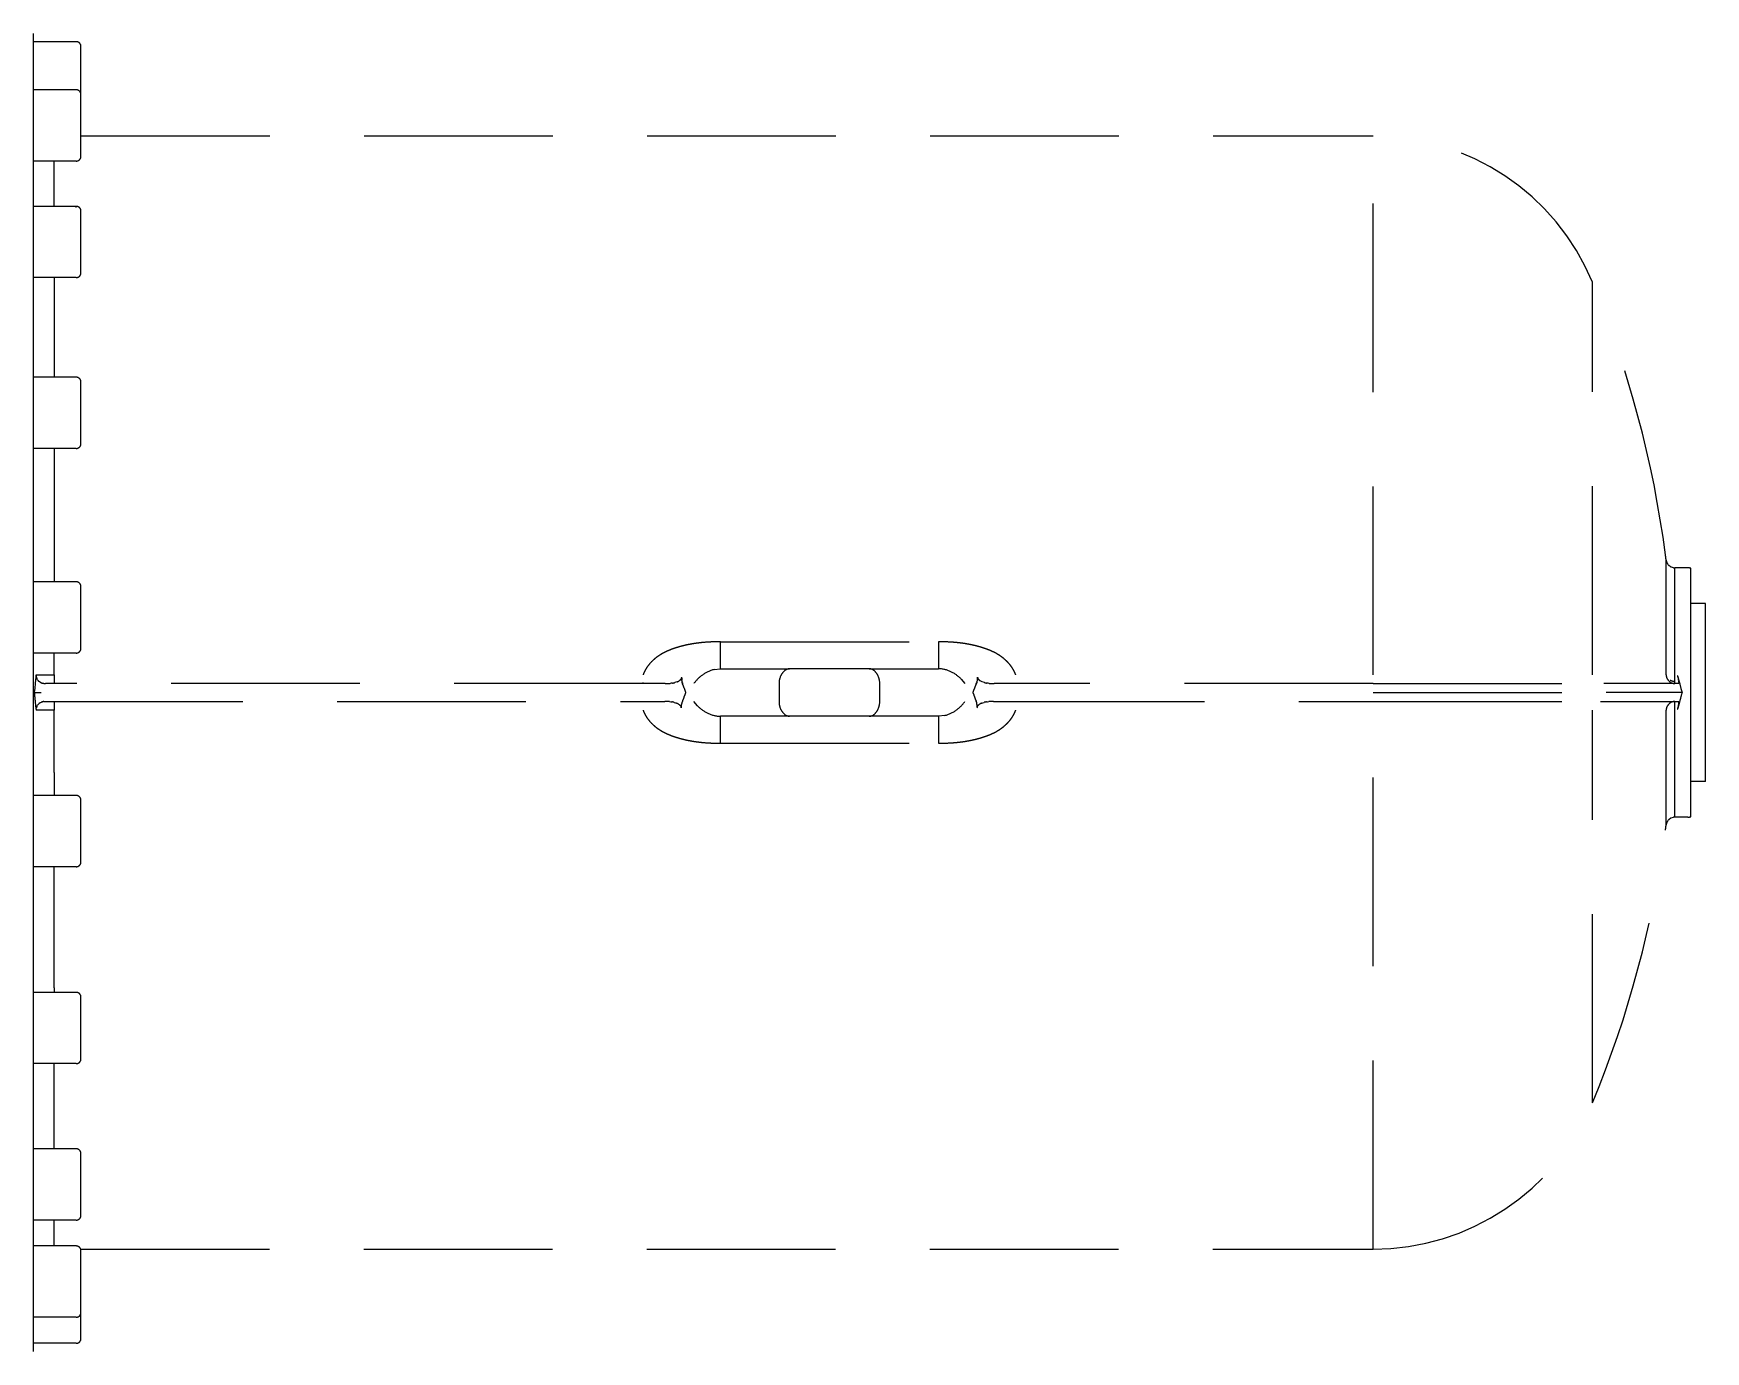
# Model space of a CAD drawing. Header units: inches. Extents: x 402 to 1066, y -128 to 290.
# Drawn here: x 696.73 to 718.88, y 216.72 to 234.19 of the extents above; entities that cross this region are included whole.
import ezdxf

# ---------------------------------------------------------------- set-up
doc = ezdxf.new("R2010")
doc.units = ezdxf.units.IN
doc.header["$MEASUREMENT"] = 0
doc.linetypes.add('HIDDEN', pattern=[0.375, 0.25, -0.125])
doc.layers.get('0').update_dxf_attribs({"color": 10})

msp = doc.modelspace()

# ---------------------------------------------------------------- linework, layer by layer
at = {"color": 1, "linetype": 'HIDDEN', "ltscale": 10}
for p, q in [((696.72752, 234.07872), (696.72752, 234.18828)), ((696.72752, 233.44087), (696.72752, 234.07872)), ((697.29412, 234.07872), (696.72752, 234.07872)), ((697.35708, 233.6702), (697.35708, 234.01576)), ((697.35708, 233.37791), (697.35708, 233.6702)), ((696.72752, 232.49654), (696.72752, 233.44087)), ((697.29412, 233.44087), (696.72752, 233.44087)), ((697.35708, 232.55949), (697.35708, 233.37791)), ((697.35708, 232.8308), (714.4747, 232.8308)), ((714.4747, 225.68558), (714.4747, 232.8308)), ((696.72752, 231.89654), (696.72752, 232.49654)), ((697.29412, 232.49654), (696.72752, 232.49654)), ((697.00295, 231.89654), (697.00295, 232.49654)), ((696.72752, 231.65892), (696.72752, 231.89654)), ((697.29412, 231.89654), (696.72752, 231.89654)), ((697.29412, 231.88045), (697.29412, 231.89654)), ((697.35708, 231.64926), (697.35708, 231.83358)), ((696.72752, 231.57109), (696.72752, 231.65892)), ((696.72752, 230.95221), (696.72752, 231.57109)), ((697.35708, 231.56448), (697.35708, 231.64926)), ((697.35708, 231.01516), (697.35708, 231.56448)), ((696.72752, 229.632), (696.72752, 230.95221)), ((697.29412, 230.95221), (696.72752, 230.95221)), ((697.00295, 230.95221), (697.00295, 230.16908)), ((717.38123, 225.68735), (717.38123, 230.89155)), ((697.00295, 230.16908), (697.00295, 230.14943)), ((697.00295, 230.14943), (697.00295, 230.13969)), ((697.00295, 230.13969), (697.00295, 229.80867)), ((697.00295, 229.80867), (697.00295, 229.632)), ((697.29412, 229.632), (696.72752, 229.632)), ((696.72752, 229.54661), (696.72752, 229.632)), ((696.72752, 229.47461), (696.72752, 229.54661)), ((697.35708, 229.49504), (697.35708, 229.56904)), ((696.72752, 228.68767), (696.72752, 229.47461)), ((697.35708, 229.49072), (697.35708, 229.49504)), ((697.35708, 228.75062), (697.35708, 229.49072)), ((697.29412, 228.68767), (696.72752, 228.68767)), ((696.72752, 227.762), (696.72752, 228.68767)), ((697.00295, 228.68767), (697.00295, 228.67605)), ((697.00295, 228.67605), (697.00295, 228.22171)), ((697.00295, 228.22171), (697.00295, 226.92039)), ((696.72752, 226.97506), (696.72752, 227.762)), ((718.35754, 227.18641), (718.35754, 227.2092)), ((718.35754, 227.16363), (718.35754, 227.18641)), ((718.35754, 226.77495), (718.35754, 227.16363)), ((718.36383, 227.18415), (718.36667, 227.17737)), ((718.36667, 227.17737), (718.36963, 227.17138)), ((718.3772, 227.15897), (718.38194, 227.1526)), ((718.38194, 227.1526), (718.38649, 227.14718)), ((718.39746, 227.13627), (718.40382, 227.13102)), ((718.40382, 227.13102), (718.40965, 227.12676)), ((718.42249, 227.11902), (718.43551, 227.11316)), ((718.43551, 227.11316), (718.44911, 227.10892)), ((718.46187, 227.10658), (718.46824, 227.10599)), ((718.46824, 227.10599), (718.47467, 227.1058)), ((718.64385, 227.1058), (718.47467, 227.1058)), ((718.47467, 227.08435), (718.47467, 227.1058)), ((718.47467, 227.0629), (718.47467, 227.08435)), ((718.47467, 226.69712), (718.47467, 227.0629)), ((718.68321, 226.63363), (718.68321, 227.09904)), ((696.72752, 226.92039), (696.72752, 226.97506)), ((696.72752, 225.97606), (696.72752, 226.92039)), ((697.29412, 226.92039), (696.72752, 226.92039)), ((697.35708, 226.68293), (697.35708, 226.85743)), ((697.35708, 226.03901), (697.35708, 226.68293)), ((718.35754, 226.45488), (718.35754, 226.77495)), ((718.47467, 226.3959), (718.47467, 226.69712)), ((718.68321, 224.2728), (718.68321, 226.63363)), ((718.87994, 226.63363), (718.68321, 226.63363)), ((718.87994, 225.45321), (718.87994, 226.63363)), ((718.35754, 226.07493), (718.35754, 226.45488)), ((718.47467, 226.03831), (718.47467, 226.3959)), ((696.72752, 224.08876), (696.72752, 225.97606)), ((697.29412, 225.97606), (696.72752, 225.97606)), ((697.00295, 225.68558), (697.00295, 225.97606)), ((705.82882, 226.1256), (708.71627, 226.1256)), ((705.82882, 226.04941), (705.82882, 226.1256)), ((705.82882, 225.9781), (705.82882, 226.04941)), ((705.82882, 225.87433), (705.82882, 225.9781)), ((708.71627, 226.1256), (708.71627, 225.9781)), ((708.71627, 225.9781), (708.71627, 225.92292)), ((718.35754, 225.68735), (718.35754, 226.07493)), ((718.47467, 225.67356), (718.47467, 226.03831)), ((705.74379, 225.75742), (705.82882, 225.76799)), ((705.82882, 225.83337), (705.82882, 225.87433)), ((705.82882, 225.80126), (705.82882, 225.83337)), ((705.82882, 225.76799), (705.82882, 225.80126)), ((705.82882, 225.76799), (706.74391, 225.76799)), ((706.93745, 225.76799), (706.74391, 225.76799)), ((707.60764, 225.76799), (706.93745, 225.76799)), ((707.80118, 225.76799), (707.60764, 225.76799)), ((707.80118, 225.76799), (708.71627, 225.76799)), ((708.71627, 225.92292), (708.71627, 225.87433)), ((708.71627, 225.87433), (708.71627, 225.80126)), ((708.71627, 225.80126), (708.71627, 225.78463)), ((708.71627, 225.78463), (708.71627, 225.76799)), ((696.75009, 225.5704), (696.74382, 225.50864)), ((696.7637, 225.67344), (696.76448, 225.68746)), ((696.76511, 225.65967), (696.7637, 225.67344)), ((696.77709, 225.628), (696.7721, 225.63754)), ((696.7831, 225.61896), (696.77709, 225.628)), ((696.8075, 225.59501), (696.79774, 225.60289)), ((696.82044, 225.5869), (696.8075, 225.59501)), ((696.85673, 225.57406), (696.84637, 225.5765)), ((696.84955, 225.68622), (696.89087, 225.6859)), ((696.8666, 225.57248), (696.85673, 225.57406)), ((697.00295, 225.57125), (696.88719, 225.57125)), ((696.96896, 225.68561), (697.00295, 225.68558)), ((697.00295, 225.68558), (697.00295, 225.63891)), ((697.00295, 225.63891), (697.00295, 225.62139)), ((697.00295, 225.62139), (697.00295, 225.60572)), ((697.00295, 225.60572), (697.00295, 225.58211)), ((697.00295, 225.58211), (697.00295, 225.57668)), ((697.00295, 225.57668), (697.00295, 225.57125)), ((704.80325, 225.57125), (697.00295, 225.57125)), ((705.09873, 225.57125), (704.80325, 225.57125)), ((705.17783, 225.57555), (705.16196, 225.57386)), ((705.19331, 225.57775), (705.17783, 225.57555)), ((705.23881, 225.58829), (705.22414, 225.58409)), ((705.25415, 225.59376), (705.23881, 225.58829)), ((705.2898, 225.61338), (705.28207, 225.60793)), ((705.29604, 225.61857), (705.2898, 225.61338)), ((705.31073, 225.63641), (705.30626, 225.62966)), ((705.31378, 225.64257), (705.31073, 225.63641)), ((705.31609, 225.63124), (705.31608, 225.63371)), ((705.31615, 225.62807), (705.31609, 225.63124)), ((705.3168, 225.61707), (705.3164, 225.62243)), ((705.31643, 225.64498), (705.31685, 225.6505)), ((705.31741, 225.61119), (705.3168, 225.61707)), ((705.31685, 225.6505), (705.31745, 225.65622)), ((705.32228, 225.58614), (705.32154, 225.58899)), ((705.32301, 225.58352), (705.32228, 225.58614)), ((705.32562, 225.5752), (705.32465, 225.57811)), ((705.32647, 225.57275), (705.32562, 225.5752)), ((705.3395, 225.53929), (705.32848, 225.56745)), ((705.35052, 225.5105), (705.3395, 225.53929)), ((706.6048, 225.57125), (706.6048, 225.33517)), ((707.94029, 225.33517), (707.94029, 225.57125)), ((709.01828, 225.63128), (709.06834, 225.57125)), ((709.22047, 225.5751), (709.21928, 225.57265)), ((709.22178, 225.57792), (709.22047, 225.5751)), ((709.22514, 225.58589), (709.22409, 225.58327)), ((709.22621, 225.5887), (709.22514, 225.58589)), ((709.23382, 225.61698), (709.23268, 225.61102)), ((709.23464, 225.62246), (709.23382, 225.61698)), ((709.23554, 225.63122), (709.23529, 225.62823)), ((709.23572, 225.63402), (709.23554, 225.63122)), ((709.24572, 225.63081), (709.23876, 225.6431)), ((709.2561, 225.61927), (709.24572, 225.63081)), ((709.29492, 225.59539), (709.26997, 225.60854)), ((709.32778, 225.58439), (709.29492, 225.59539)), ((709.37442, 225.57562), (709.35862, 225.57791)), ((709.39001, 225.57392), (709.37442, 225.57562)), ((709.74184, 225.57125), (709.45332, 225.57125)), ((714.4747, 225.57125), (709.74184, 225.57125)), ((714.4747, 225.57125), (717.53368, 225.57125)), ((718.47467, 225.57125), (717.53368, 225.57125)), ((718.47467, 225.6014), (718.47467, 225.67356)), ((718.47467, 225.58534), (718.47467, 225.6014)), ((718.47467, 225.57936), (718.47467, 225.58534)), ((718.47467, 225.57125), (718.47467, 225.57936)), ((718.52405, 225.57125), (718.47467, 225.57125)), ((718.51552, 225.65244), (718.51758, 225.64318)), ((718.51758, 225.64318), (718.51982, 225.6325)), ((718.52288, 225.61623), (718.52412, 225.60876)), ((718.52537, 225.57198), (718.52405, 225.57125)), ((718.52412, 225.60876), (718.52514, 225.60183)), ((718.52618, 225.57375), (718.52537, 225.57198)), ((718.52646, 225.59013), (718.5268, 225.58517)), ((718.5268, 225.58517), (718.5269, 225.58091)), ((718.53881, 225.5635), (718.55336, 225.50837)), ((696.74382, 225.50864), (696.739, 225.45321)), ((696.739, 225.45321), (696.83002, 225.45321)), ((696.75012, 225.33575), (696.75697, 225.27673)), ((696.78301, 225.28733), (696.79775, 225.30354)), ((696.82046, 225.31951), (696.827, 225.3228)), ((696.827, 225.3228), (696.83313, 225.32545)), ((696.84639, 225.32993), (696.85125, 225.33118)), ((696.85125, 225.33118), (696.85641, 225.33231)), ((696.86661, 225.33394), (696.87708, 225.33489)), ((696.87708, 225.33489), (696.88719, 225.33517)), ((696.88719, 225.33517), (697.00295, 225.33517)), ((697.00295, 225.33517), (704.80325, 225.33517)), ((697.00295, 225.33517), (697.00295, 225.32432)), ((697.00295, 225.32432), (697.00295, 225.31393)), ((697.00295, 225.31393), (697.00295, 225.30071)), ((697.00295, 225.30071), (697.00295, 225.26753)), ((704.80325, 225.33517), (705.09177, 225.33517)), ((705.15508, 225.3325), (705.17067, 225.3308)), ((705.17067, 225.3308), (705.18647, 225.32852)), ((705.21731, 225.32205), (705.23189, 225.3178)), ((705.23189, 225.3178), (705.24726, 225.31224)), ((705.27512, 225.2979), (705.28204, 225.29298)), ((705.28204, 225.29298), (705.28899, 225.28716)), ((705.31127, 225.28945), (705.31241, 225.29541)), ((705.31888, 225.31774), (705.31995, 225.32054)), ((705.31995, 225.32054), (705.321, 225.32316)), ((705.32331, 225.32851), (705.32462, 225.33134)), ((705.32462, 225.33134), (705.32581, 225.33379)), ((705.35052, 225.39594), (705.36137, 225.42499)), ((705.36137, 225.42499), (705.37166, 225.45321)), ((705.52682, 225.27516), (705.47675, 225.33517)), ((709.18373, 225.48145), (709.17343, 225.45321)), ((709.19457, 225.5105), (709.18373, 225.48145)), ((709.19457, 225.39594), (709.20559, 225.36714)), ((709.20559, 225.36714), (709.21662, 225.33898)), ((709.21862, 225.33368), (709.21947, 225.33122)), ((709.21947, 225.33122), (709.22044, 225.32832)), ((709.22208, 225.3229), (709.22281, 225.32028)), ((709.22281, 225.32028), (709.22355, 225.31745)), ((709.22768, 225.29525), (709.22829, 225.28937)), ((709.24905, 225.28785), (709.2553, 225.29306)), ((709.2553, 225.29306), (709.26302, 225.2985)), ((709.29094, 225.31267), (709.30628, 225.31814)), ((709.30628, 225.31814), (709.32095, 225.32234)), ((709.35178, 225.32869), (709.36726, 225.33088)), ((709.36726, 225.33088), (709.38313, 225.33258)), ((709.44636, 225.33517), (709.74184, 225.33517)), ((709.74184, 225.33517), (714.4747, 225.33517)), ((714.4747, 225.45321), (717.56289, 225.45321)), ((714.4747, 225.33517), (717.49023, 225.33517)), ((717.49023, 225.33517), (717.53368, 225.33517)), ((717.53368, 225.33517), (718.47467, 225.33517)), ((718.52582, 225.45321), (717.56289, 225.45321)), ((718.47467, 225.33517), (718.52405, 225.33517)), ((718.47467, 225.32707), (718.47467, 225.33517)), ((718.47467, 225.32109), (718.47467, 225.32707)), ((718.47467, 225.30504), (718.47467, 225.32109)), ((718.47467, 225.23288), (718.47467, 225.30504)), ((718.52291, 225.29035), (718.52422, 225.29833)), ((718.5253, 225.33454), (718.52405, 225.33517)), ((718.52422, 225.29833), (718.52514, 225.30463)), ((718.53881, 225.34292), (718.5245, 225.2879)), ((718.52618, 225.33266), (718.5253, 225.33454)), ((718.56813, 225.45321), (718.52582, 225.45321)), ((718.52646, 225.31627), (718.52678, 225.32087)), ((718.52678, 225.32087), (718.5269, 225.32544)), ((718.55336, 225.50837), (718.56813, 225.45321)), ((718.87994, 224.2728), (718.87994, 225.45321)), ((696.75697, 225.27673), (696.76448, 225.21898)), ((696.7637, 225.23288), (696.76417, 225.24021)), ((696.76417, 225.24021), (696.76511, 225.24678)), ((696.77256, 225.21915), (696.76448, 225.21898)), ((696.77212, 225.26895), (696.78301, 225.28733)), ((696.84955, 225.22021), (696.81265, 225.21981)), ((697.00295, 225.26753), (697.00295, 225.2449)), ((697.00295, 225.2449), (697.00295, 225.22085)), ((697.00295, 224.39177), (697.00295, 225.22085)), ((705.29899, 225.27614), (705.30291, 225.27022)), ((705.30291, 225.27022), (705.30633, 225.26334)), ((705.30937, 225.27241), (705.30955, 225.27522)), ((705.30955, 225.27522), (705.3098, 225.2782)), ((705.31045, 225.28397), (705.31127, 225.28945)), ((706.74391, 225.13844), (705.82882, 225.13844)), ((705.82882, 225.12181), (705.82882, 225.13844)), ((705.82882, 225.10518), (705.82882, 225.12181)), ((705.82882, 225.03211), (705.82882, 225.10518)), ((706.93745, 225.13844), (706.74391, 225.13844)), ((707.60764, 225.13844), (706.93745, 225.13844)), ((707.80118, 225.13844), (707.60764, 225.13844)), ((708.71627, 225.13844), (707.80118, 225.13844)), ((708.8013, 225.14901), (708.71627, 225.13844)), ((708.71627, 225.13844), (708.71627, 225.10518)), ((708.71627, 225.10518), (708.71627, 225.07306)), ((708.71627, 225.07306), (708.71627, 225.03211)), ((709.22821, 225.25559), (709.22764, 225.25021)), ((709.22866, 225.26144), (709.22821, 225.25559)), ((709.22829, 225.28937), (709.22869, 225.284)), ((709.22894, 225.27837), (709.229, 225.2752)), ((709.229, 225.2752), (709.22901, 225.27272)), ((709.23131, 225.26386), (709.23483, 225.27081)), ((709.23483, 225.27081), (709.23884, 225.27678)), ((714.4747, 218.07563), (714.4747, 225.22085)), ((717.38123, 220.01489), (717.38123, 225.21908)), ((718.35754, 225.02195), (718.35754, 225.21908)), ((718.47467, 225.04735), (718.47467, 225.23288)), ((718.5245, 225.2879), (718.51041, 225.23288)), ((718.51554, 225.25412), (718.51799, 225.26513)), ((718.51799, 225.26513), (718.51986, 225.27412)), ((705.82882, 224.98351), (705.82882, 225.03211)), ((705.82882, 224.92834), (705.82882, 224.98351)), ((705.82882, 224.78083), (705.82882, 224.92834)), ((708.71627, 225.03211), (708.71627, 224.92834)), ((708.71627, 224.92834), (708.71627, 224.85702)), ((708.71627, 224.85702), (708.71627, 224.78083)), ((718.35754, 224.83046), (718.35754, 225.02195)), ((718.47467, 224.86714), (718.47467, 225.04735)), ((718.47467, 224.20919), (718.47467, 224.86714)), ((705.82882, 224.78083), (708.71627, 224.78083)), ((718.35754, 224.13135), (718.35754, 224.83046)), ((697.00295, 224.39177), (697.00295, 224.08876)), ((718.47467, 223.98258), (718.47467, 224.20919)), ((718.68321, 223.80739), (718.68321, 224.2728)), ((718.87994, 224.2728), (718.68321, 224.2728)), ((696.72752, 223.14443), (696.72752, 224.08876)), ((697.29412, 224.08876), (696.72752, 224.08876)), ((697.35708, 223.72251), (697.35708, 224.0258)), ((718.35754, 223.89055), (718.35754, 224.13135)), ((718.47467, 223.8437), (718.47467, 223.98258)), ((718.35754, 223.74299), (718.35754, 223.89055)), ((718.35754, 223.69723), (718.35754, 223.74299)), ((718.38137, 223.75311), (718.3772, 223.74746)), ((718.38649, 223.75925), (718.38137, 223.75311)), ((718.42169, 223.78698), (718.39746, 223.77016)), ((718.44911, 223.79751), (718.42169, 223.78698)), ((718.47467, 223.80064), (718.47467, 223.8437)), ((718.64385, 223.80064), (718.47467, 223.80064)), ((697.35708, 223.20739), (697.35708, 223.72251)), ((718.35847, 223.70329), (718.35754, 223.69723)), ((718.35992, 223.70993), (718.35847, 223.70329)), ((718.36636, 223.72837), (718.36383, 223.72228)), ((718.36963, 223.73504), (718.36636, 223.72837)), ((696.72752, 221.47867), (696.72752, 223.14443)), ((697.29412, 223.14443), (696.72752, 223.14443)), ((697.00295, 221.54004), (697.00295, 223.14443)), ((697.00295, 221.54004), (697.00295, 221.47867)), ((696.72752, 221.43183), (696.72752, 221.47867)), ((697.29412, 221.47867), (696.72752, 221.47867)), ((696.72752, 221.42646), (696.72752, 221.43183)), ((696.72752, 221.27444), (696.72752, 221.42646)), ((697.35708, 221.33739), (697.35708, 221.41571)), ((697.35708, 220.97083), (697.35708, 221.33739)), ((696.72752, 220.93187), (696.72752, 221.27444)), ((696.72752, 220.7047), (696.72752, 220.93187)), ((697.35708, 220.59729), (697.35708, 220.97083)), ((696.72752, 220.53434), (696.72752, 220.7047)), ((696.72752, 219.7987), (696.72752, 220.53434)), ((697.29412, 220.53434), (696.72752, 220.53434)), ((697.00295, 219.4049), (697.00295, 220.53434)), ((696.72752, 219.79684), (696.72752, 219.7987)), ((696.72752, 219.4049), (696.72752, 219.79684)), ((696.72752, 218.46057), (696.72752, 219.4049)), ((697.29412, 219.4049), (696.72752, 219.4049)), ((697.35708, 219.24957), (697.35708, 219.34194)), ((697.35708, 218.7598), (697.35708, 219.24957)), ((697.35708, 218.52353), (697.35708, 218.7598)), ((696.72752, 218.11761), (696.72752, 218.46057)), ((697.29412, 218.46057), (696.72752, 218.46057)), ((697.00295, 218.11761), (697.00295, 218.46057)), ((696.72752, 217.17328), (696.72752, 218.11761)), ((697.29412, 218.11761), (696.72752, 218.11761)), ((697.35348, 218.07563), (714.4747, 218.07563)), ((697.35708, 218.05465), (697.35708, 218.07563)), ((697.35708, 217.23623), (697.35708, 218.05465)), ((696.72752, 216.82772), (696.72752, 217.17328)), ((697.29412, 217.17328), (696.72752, 217.17328)), ((697.35708, 216.92901), (697.35708, 217.23623)), ((697.35708, 216.89067), (697.35708, 216.92901)), ((696.72752, 216.71816), (696.72752, 216.82772)), ((697.29412, 216.82772), (696.72752, 216.82772))]:
    msp.add_line(p, q, dxfattribs=at)
for centre, radius, start, end in [((697.29412, 234.01576), 0.06296, 0, 90.000037), ((697.29412, 233.37791), 0.06296, 0, 90.000037), ((714.4747, 229.68303), 3.14777, 22.57725, 90.000037), ((697.29412, 232.55949), 0.06296, 269.999963, 0), ((697.29412, 231.83358), 0.06296, 0, 90.000037), ((697.29412, 231.01516), 0.06296, 269.999963, 0), ((704.30184, 225.45321), 14.16496, 7.398359, 22.57725), ((697.29412, 229.56904), 0.06296, 0, 90.000037), ((697.29412, 228.75062), 0.06296, 269.999963, 0), ((704.30184, 225.45321), 14.16496, 7.121105, 7.398359), ((718.46471, 227.22283), 0.10804, 187.248136, 200.978004), ((718.48224, 227.23153), 0.12767, 208.106304, 214.634094), ((718.47662, 227.22677), 0.12024, 221.4455, 228.82444), ((718.48072, 227.23021), 0.12551, 235.513968, 242.359075), ((718.47526, 227.21557), 0.10981, 256.226947, 262.997851), ((718.64385, 226.98776), 0.11804, 70.528807, 90.000037), ((697.29412, 226.85743), 0.06296, 0, 90.000037), ((697.29412, 226.03901), 0.06296, 269.999963, 0), ((705.40212, 225.36461), 0.69515, 118.837506, 122.023694), ((705.41075, 225.34896), 0.71302, 115.730562, 118.837547), ((705.4178, 225.33433), 0.72926, 112.692508, 115.73059), ((705.6218, 224.84634), 1.25817, 110.683401, 112.690302), ((705.64134, 224.79456), 1.31351, 108.760935, 110.683408), ((705.66035, 224.73861), 1.37261, 106.920998, 108.760935), ((705.67856, 224.67875), 1.43517, 105.161179, 106.921005), ((705.69696, 224.61084), 1.50553, 103.482565, 105.161186), ((705.7138, 224.54059), 1.57777, 101.880735, 103.482571), ((705.72994, 224.4639), 1.65614, 100.354556, 101.880742), ((705.74517, 224.38057), 1.74085, 98.902588, 100.354556), ((705.76367, 224.26247), 1.86039, 97.538934, 98.902568), ((705.77737, 224.15889), 1.96488, 96.247782, 97.538948), ((705.79616, 223.98114), 2.14362, 93.862721, 96.229894), ((705.81595, 223.68805), 2.43737, 91.780128, 93.862762), ((705.82768, 223.31044), 2.81517, 89.976938, 91.780169), ((708.71741, 223.31046), 2.81515, 88.219906, 90.023151), ((708.72915, 223.68809), 2.43733, 86.137299, 88.21996), ((708.74894, 223.98118), 2.14357, 83.77016, 86.137388), ((708.76772, 224.15891), 1.96486, 82.461127, 83.752293), ((708.78143, 224.2625), 1.86036, 81.097494, 82.461148), ((708.79993, 224.3806), 1.74082, 79.645505, 81.097507), ((708.81516, 224.46392), 1.65611, 78.119326, 79.645532), ((708.8313, 224.54062), 1.57774, 76.51749, 78.11936), ((708.84814, 224.61087), 1.5055, 74.838875, 76.517531), ((708.86654, 224.67879), 1.43514, 73.07905, 74.838923), ((708.88475, 224.73864), 1.37257, 71.23912, 73.079104), ((708.90376, 224.7946), 1.31347, 69.316653, 71.239174), ((708.92331, 224.84637), 1.25814, 67.309753, 69.316708), ((709.12731, 225.33436), 0.72923, 64.269424, 67.307642), ((709.13436, 225.34898), 0.71299, 61.162473, 64.269588), ((709.14298, 225.36462), 0.69513, 57.976326, 61.162637), ((705.21565, 225.53686), 0.43843, 152.975625, 157.85947), ((705.23449, 225.52725), 0.45958, 148.316931, 152.976008), ((705.25219, 225.51633), 0.48037, 143.858006, 148.317245), ((705.26732, 225.50528), 0.49911, 139.566379, 143.858279), ((705.34337, 225.43996), 0.59936, 132.151157, 139.527925), ((705.36569, 225.41581), 0.63224, 128.684904, 132.182385), ((705.37859, 225.3997), 0.65288, 125.297854, 128.684972), ((705.39218, 225.3805), 0.6764, 122.023639, 125.297895), ((705.85689, 225.31741), 0.45432, 104.4152, 125.989069), ((706.81551, 225.58699), 0.20733, 132.486068, 156.985288), ((706.74985, 225.65618), 0.11196, 93.038686, 131.626243), ((707.79524, 225.65618), 0.11196, 48.373835, 86.961396), ((707.72958, 225.58699), 0.20733, 23.014792, 47.514017), ((708.7104, 225.37717), 0.39087, 63.976798, 89.139659), ((709.15292, 225.38052), 0.67638, 54.702125, 57.97649), ((709.16651, 225.39971), 0.65287, 51.315058, 54.702268), ((709.17941, 225.41582), 0.63223, 47.81767, 51.315212), ((709.20174, 225.43998), 0.59934, 40.472003, 47.849078), ((709.27777, 225.50528), 0.49911, 36.141823, 40.433692), ((709.29289, 225.51633), 0.48038, 31.682874, 36.142028), ((709.31058, 225.52724), 0.45959, 27.024137, 31.683083), ((709.32943, 225.53684), 0.43844, 22.140687, 27.02438), ((700.99657, 225.10782), 4.2716, 172.201269, 173.78325), ((696.85375, 229.57167), 3.88523, 268.68328, 269.180627), ((696.85786, 225.67679), 0.09431, 190.455975, 204.587746), ((696.8804, 225.69287), 0.12218, 217.218965, 227.430972), ((696.92229, 234.00769), 8.32179, 269.145499, 269.499077), ((696.87647, 225.68906), 0.11651, 241.257433, 255.030244), ((696.88656, 225.73373), 0.16247, 262.943073, 270.221459), ((697.0101, 246.63387), 20.9483, 269.673848, 269.887442), ((705.19093, 225.54705), 0.41169, 157.875917, 160.335632), ((664.0903, 225.58358), 40.71296, 359.982666, 0.005434), ((705.10177, 226.26856), 0.6973, 269.750114, 274.95159), ((705.13856, 225.92184), 0.34843, 279.041282, 284.219481), ((705.1988, 225.73739), 0.15392, 291.077394, 302.754125), ((705.24391, 225.67688), 0.07822, 311.797831, 322.853285), ((705.26757, 225.6623), 0.05025, 336.880849, 353.054379), ((705.50032, 225.63357), 0.18424, 176.449223, 179.958889), ((705.49511, 225.63306), 0.17902, 181.598722, 183.404693), ((705.51222, 225.63587), 0.19636, 187.221156, 193.813901), ((705.5135, 225.63858), 0.19829, 196.117614, 197.752284), ((705.47301, 225.62497), 0.15556, 199.613374, 201.699928), ((705.85677, 225.30634), 0.46325, 125.172015, 145.119063), ((706.85863, 225.56956), 0.25383, 157.169744, 179.616655), ((707.68646, 225.56956), 0.25383, 0.383423, 22.830324), ((708.66258, 225.27616), 0.50262, 44.953372, 64.130218), ((712.9057, 224.10709), 3.96762, 158.403495, 159.285504), ((709.0472, 225.65785), 0.19203, 331.918261, 333.660693), ((709.08094, 225.64193), 0.1547, 335.561421, 337.72051), ((709.0902, 225.64024), 0.14545, 339.248709, 348.414515), ((709.09553, 225.64102), 0.14035, 352.401151, 354.770078), ((709.07217, 225.64174), 0.16373, 357.294799, 5.414281), ((709.28272, 225.6618), 0.04777, 185.539099, 203.057169), ((709.33395, 225.70557), 0.11622, 227.94758, 236.603643), ((709.41164, 225.90729), 0.33362, 255.441619, 260.854537), ((709.45056, 226.25821), 0.68695, 264.942494, 270.22988), ((709.35416, 225.54704), 0.4117, 19.664591, 22.124132), ((718.46876, 225.69), 0.11126, 181.363108, 204.752285), ((718.48314, 225.69676), 0.12715, 204.808552, 225.3083), ((718.48292, 225.69626), 0.12664, 225.216201, 245.744014), ((718.49134, 225.7686), 0.16992, 242.449356, 249.545807), ((718.47542, 225.6799), 0.10865, 245.806579, 269.598682), ((718.47548, 225.72469), 0.12323, 249.322248, 258.665175), ((718.47734, 225.73933), 0.13797, 259.104445, 268.889545), ((733.59893, 229.50935), 15.56846, 194.263437, 194.681731), ((717.53334, 225.42604), 1.00793, 12.980338, 14.215979), ((717.86473, 225.5007), 0.66822, 9.956895, 11.376712), ((718.28058, 225.5682), 0.24686, 5.096137, 7.828893), ((718.496, 225.5804), 0.0309, 347.579005, 0.94281), ((700.59819, 225.7591), 3.87129, 184.531906, 186.278344), ((696.87481, 225.21819), 0.11499, 118.207216, 132.073866), ((696.88214, 225.20218), 0.13265, 105.636431, 111.682623), ((696.88584, 225.18168), 0.15347, 97.19614, 101.054337), ((705.09453, 224.64823), 0.68695, 84.94259, 90.229962), ((705.13345, 224.99914), 0.33362, 75.441708, 80.854612), ((705.18383, 225.15484), 0.16971, 57.45866, 68.052795), ((705.45489, 225.2662), 0.14545, 159.248785, 168.414585), ((705.46415, 225.26451), 0.1547, 155.561494, 157.720585), ((705.49789, 225.24858), 0.19203, 151.918339, 153.660775), ((701.63939, 226.79934), 3.96762, 338.403433, 339.285423), ((701.72203, 224.13835), 3.87926, 19.812675, 20.71446), ((706.84927, 225.33495), 0.24447, 179.948097, 203.265817), ((707.69582, 225.33495), 0.24447, 336.734273, 0.051992), ((708.68832, 225.60009), 0.46325, 305.171943, 325.119002), ((712.91315, 226.80134), 3.9753, 199.823498, 200.703485), ((709.07208, 225.28146), 0.15556, 19.613454, 21.700011), ((709.03159, 225.26786), 0.19829, 16.117693, 17.752357), ((709.03287, 225.27056), 0.19636, 7.221243, 13.813983), ((709.35388, 225.15411), 0.17059, 111.649702, 122.181963), ((709.40653, 224.98458), 0.34843, 99.04135, 104.219556), ((709.44332, 224.63788), 0.6973, 89.750175, 94.951686), ((718.48341, 225.20948), 0.12747, 134.718092, 155.165042), ((718.48256, 225.21071), 0.126, 114.203428, 134.83635), ((718.47549, 225.22621), 0.10897, 90.437088, 114.157652), ((717.86695, 225.4053), 0.66596, 348.63943, 350.06039), ((718.28054, 225.33824), 0.24689, 352.176694, 354.894773), ((718.49568, 225.326), 0.03122, 358.978881, 12.334578), ((733.81378, 221.3408), 15.79056, 164.904168, 165.318255), ((696.8558, 225.2311), 0.09213, 178.890169, 187.564523), ((696.86681, 225.22682), 0.10363, 156.018474, 168.90017), ((696.97741, 213.89049), 11.33052, 90.833177, 91.035938), ((696.98224, 210.42197), 14.79884, 90.278764, 90.513791), ((697.00125, 206.39419), 18.82666, 90.07504, 90.276981), ((697.00278, 205.45149), 19.76936, 90.060116, 90.0759), ((697.00295, 205.26869), 19.95216, 90.000024, 90.060047), ((705.19094, 225.35939), 0.4117, 199.664504, 202.124042), ((705.21566, 225.36958), 0.43844, 202.140598, 207.024307), ((705.23451, 225.37919), 0.45959, 207.024061, 211.683001), ((705.2522, 225.39011), 0.48038, 211.682796, 216.141953), ((705.26733, 225.40116), 0.49911, 216.141735, 220.433607), ((705.34335, 225.46646), 0.59934, 220.471925, 227.849007), ((705.2371, 225.23005), 0.07716, 36.683024, 47.746667), ((705.26237, 225.24462), 0.04777, 5.539207, 23.057279), ((705.47292, 225.26469), 0.16373, 177.294855, 185.414393), ((705.44956, 225.26541), 0.14035, 172.40123, 174.770158), ((705.88251, 225.63027), 0.50262, 224.953294, 244.130143), ((705.83469, 225.52927), 0.39087, 243.976723, 269.139577), ((706.80278, 225.31045), 0.19213, 202.028733, 228.49991), ((706.7472, 225.24381), 0.10542, 227.12319, 268.211908), ((707.79789, 225.24381), 0.10542, 271.788017, 312.876749), ((707.74231, 225.31045), 0.19213, 311.500008, 337.971181), ((708.6882, 225.58903), 0.45432, 284.415125, 305.988991), ((709.27464, 225.2449), 0.0473, 156.371882, 173.563509), ((709.04477, 225.27286), 0.18424, 356.449126, 359.958832), ((709.04998, 225.27337), 0.17902, 1.5988, 3.404768), ((709.2983, 225.2322), 0.07431, 131.506674, 143.144606), ((709.20172, 225.46648), 0.59936, 312.151072, 319.527844), ((709.27777, 225.40115), 0.49911, 319.566297, 323.858201), ((709.2929, 225.3901), 0.48037, 323.857924, 328.317156), ((709.3106, 225.37919), 0.45958, 328.316849, 332.97594), ((709.32944, 225.36958), 0.43843, 332.975544, 337.859395), ((709.35416, 225.35939), 0.41169, 337.875844, 340.335532), ((718.46828, 225.21655), 0.11078, 155.196857, 178.68775), ((717.67886, 225.4452), 0.85823, 345.67605, 347.135004), ((705.36568, 225.49062), 0.63223, 227.817588, 231.315123), ((705.37858, 225.50672), 0.65287, 231.314973, 234.702187), ((705.39217, 225.52591), 0.67638, 234.70205, 237.976415), ((705.40212, 225.5418), 0.69513, 237.976252, 241.162562), ((705.41073, 225.55745), 0.71299, 241.162398, 244.269506), ((705.41778, 225.57208), 0.72923, 244.269342, 247.307554), ((705.62178, 226.06007), 1.25814, 247.309671, 249.316633), ((705.64133, 226.11184), 1.31347, 249.316572, 251.239086), ((705.66034, 226.16779), 1.37257, 251.239045, 253.079023), ((705.67855, 226.22765), 1.43514, 253.078982, 254.838834), ((708.86653, 226.22768), 1.43517, 285.161098, 286.92093), ((708.88474, 226.16783), 1.37261, 286.92093, 288.760867), ((708.90375, 226.11187), 1.31351, 288.760867, 290.683319), ((708.92329, 226.0601), 1.25817, 290.683319, 292.69022), ((709.12729, 225.57211), 0.72926, 292.692413, 295.730501), ((709.13435, 225.55748), 0.71302, 295.730474, 298.837465), ((709.14297, 225.54183), 0.69515, 298.837438, 302.023626), ((709.15291, 225.52593), 0.6764, 302.023564, 305.297827), ((709.1665, 225.50674), 0.65288, 305.297766, 308.684915), ((709.1794, 225.49062), 0.63224, 308.684822, 312.182293), ((705.69695, 226.29555), 1.5055, 254.838793, 256.517442), ((705.71379, 226.3658), 1.57774, 256.517408, 258.119279), ((705.72993, 226.44251), 1.65611, 258.119251, 259.645464), ((705.74516, 226.52584), 1.74082, 259.645437, 261.097432), ((705.76366, 226.64393), 1.86036, 261.097432, 262.46108), ((705.77737, 226.74752), 1.96486, 262.461046, 263.752218), ((705.79616, 226.92525), 2.14357, 263.770072, 266.13732), ((705.81594, 227.21835), 2.43733, 266.137224, 268.219899), ((705.82768, 227.59597), 2.81515, 268.21981, 270.023062), ((708.71741, 227.596), 2.81517, 269.976856, 271.780081), ((708.72914, 227.21838), 2.43737, 271.780053, 273.862694), ((708.74893, 226.9253), 2.14362, 273.862633, 276.229819), ((708.76772, 226.74755), 1.96488, 276.247707, 277.538873), ((708.78143, 226.64396), 1.86039, 277.538845, 278.902493), ((708.79993, 226.52586), 1.74085, 278.902493, 280.354488), ((708.81515, 226.44253), 1.65614, 280.354488, 281.880674), ((708.83129, 226.36584), 1.57777, 281.88064, 283.482483), ((708.84813, 226.29559), 1.50553, 283.482483, 285.161098), ((697.29412, 224.0258), 0.06296, 0, 90.000037), ((718.47127, 223.68158), 0.11485, 145.000997, 152.258606), ((718.48851, 223.6677), 0.13707, 131.629248, 138.100798), ((718.4749, 223.69261), 0.10803, 90.126259, 103.811288), ((718.64385, 223.91868), 0.11804, 269.999963, 289.471193), ((704.30184, 225.45321), 14.16496, 337.42275, 352.601651), ((704.30184, 225.45321), 14.16496, 352.601651, 352.878903), ((718.46232, 223.68432), 0.10555, 158.922958, 165.956523), ((697.29412, 223.20739), 0.06296, 269.999963, 0), ((697.29412, 221.41571), 0.06296, 0, 90.000037), ((697.29412, 220.59729), 0.06296, 269.999963, 0), ((714.4747, 221.2234), 3.14777, 269.999963, 337.42275), ((697.29412, 219.34194), 0.06296, 0, 90.000037), ((697.29412, 218.52353), 0.06296, 269.999963, 0), ((697.29412, 218.05465), 0.06296, 0, 90.000037), ((697.29412, 217.23623), 0.06296, 269.999963, 0), ((697.29412, 216.89067), 0.06296, 269.999963, 0)]:
    msp.add_arc(centre, radius, start, end, dxfattribs=at)

doc.saveas('drawing.dxf')
